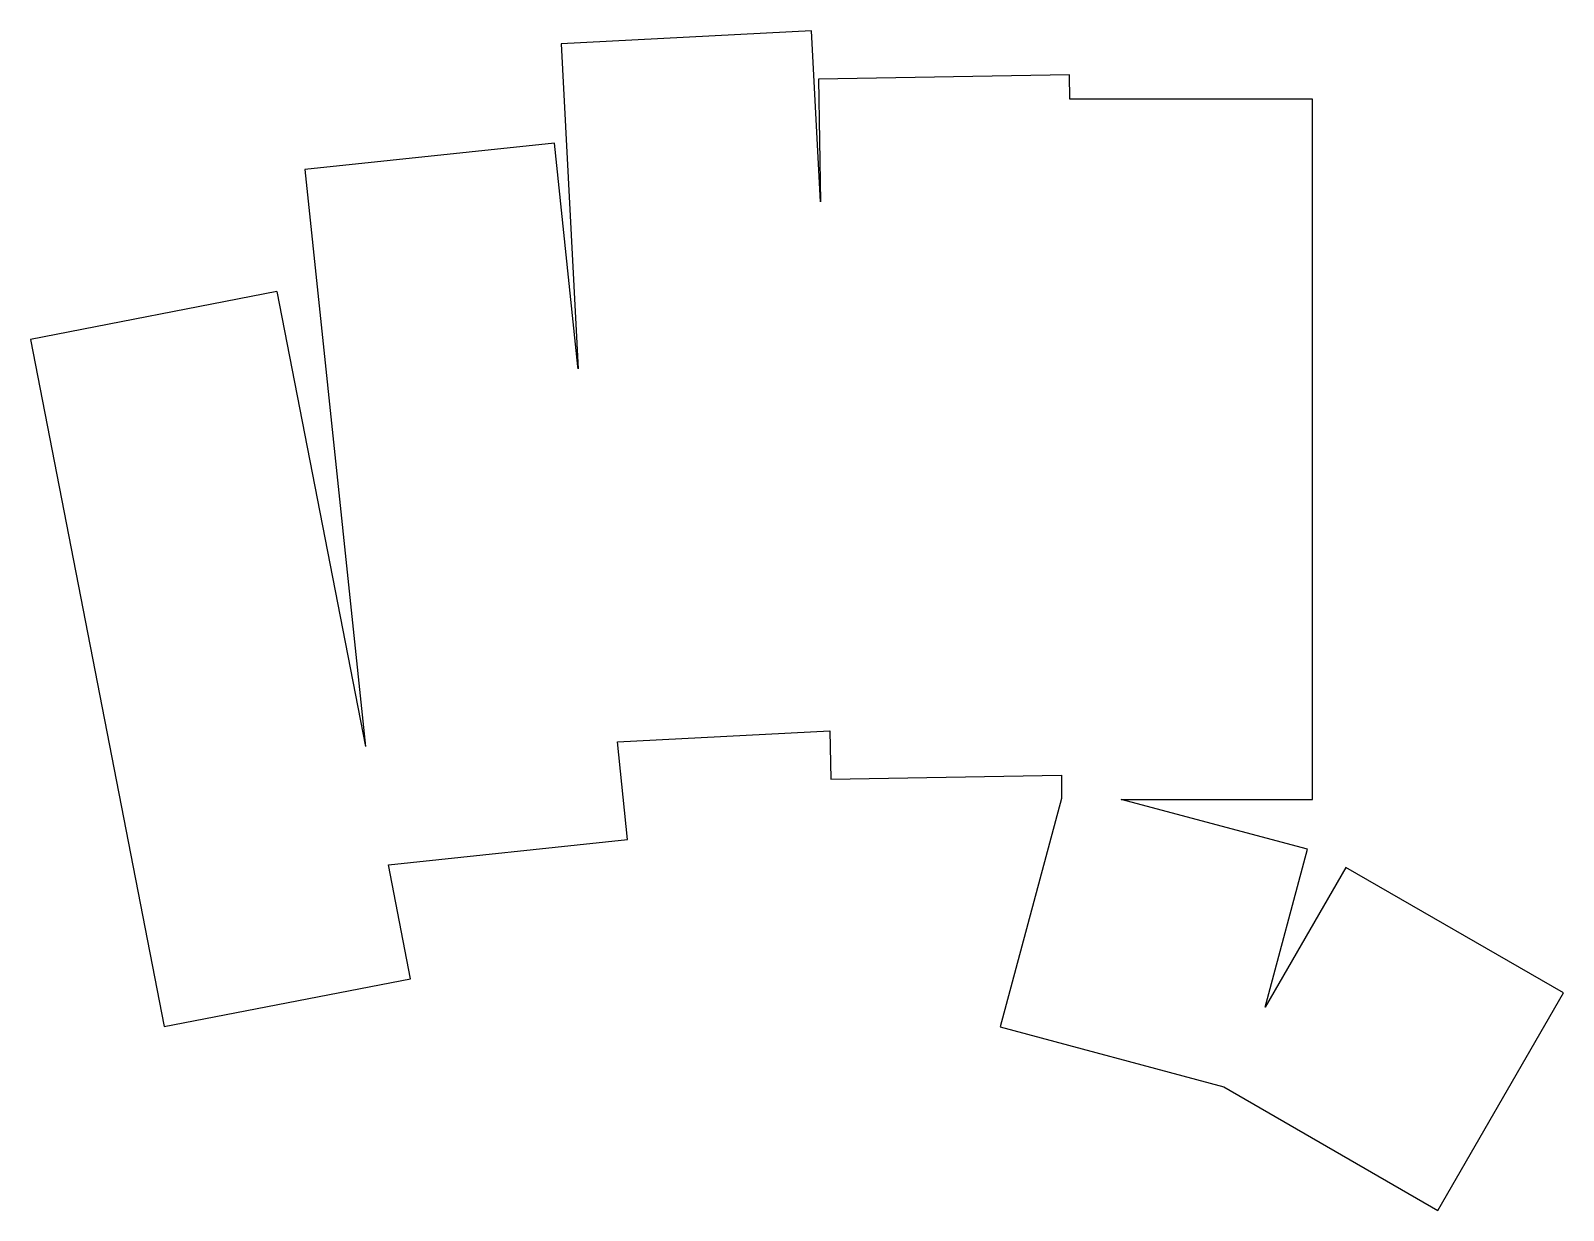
# Model space of a CAD drawing. Header units: millimetres. Extents: x 91 to 207, y -167 to -78.
import ezdxf

# ---------------------------------------------------------------- set-up
doc = ezdxf.new("R2010")
doc.units = ezdxf.units.MM

msp = doc.modelspace()

# ---------------------------------------------------------------- linework, layer by layer
for p, q in [((150.56, -77.54), (131.59, -78.53)), ((151.24, -90.49), (150.56, -77.54)), ((131.59, -78.53), (132.88, -103.14)), ((170.08, -80.88), (151.08, -81.21)), ((151.08, -81.21), (151.24, -90.49)), ((170.11, -82.73), (170.08, -80.88)), ((188.47, -82.73), (170.11, -82.73)), ((188.47, -135.73), (188.47, -82.73)), ((131.09, -86.06), (112.19, -88.05)), ((132.86, -102.97), (131.09, -86.06)), ((112.19, -88.05), (116.78, -131.72)), ((110.08, -97.28), (91.43, -100.91)), ((110.08, -97.28), (116.78, -131.72)), ((91.43, -100.91), (101.55, -152.93)), ((132.88, -103.14), (132.86, -102.97)), ((135.85, -131.38), (151.94, -130.54)), ((151.94, -130.54), (152.01, -134.2)), ((136.63, -138.77), (135.85, -131.38)), ((152.01, -134.2), (169.47, -133.9)), ((169.47, -133.9), (169.47, -135.65)), ((169.47, -135.65), (164.84, -152.95)), ((173.99, -135.73), (188.47, -135.73)), ((188.11, -139.51), (173.99, -135.73)), ((118.52, -140.68), (136.63, -138.77)), ((184.9, -151.47), (188.11, -139.51)), ((120.2, -149.31), (118.52, -140.68)), ((191.01, -140.88), (184.9, -151.47)), ((207.47, -150.38), (191.01, -140.88)), ((101.55, -152.93), (120.2, -149.31)), ((197.97, -166.84), (207.47, -150.38)), ((164.84, -152.95), (181.76, -157.48)), ((181.76, -157.48), (197.97, -166.84))]:
    msp.add_line(p, q)

doc.saveas('drawing.dxf')
